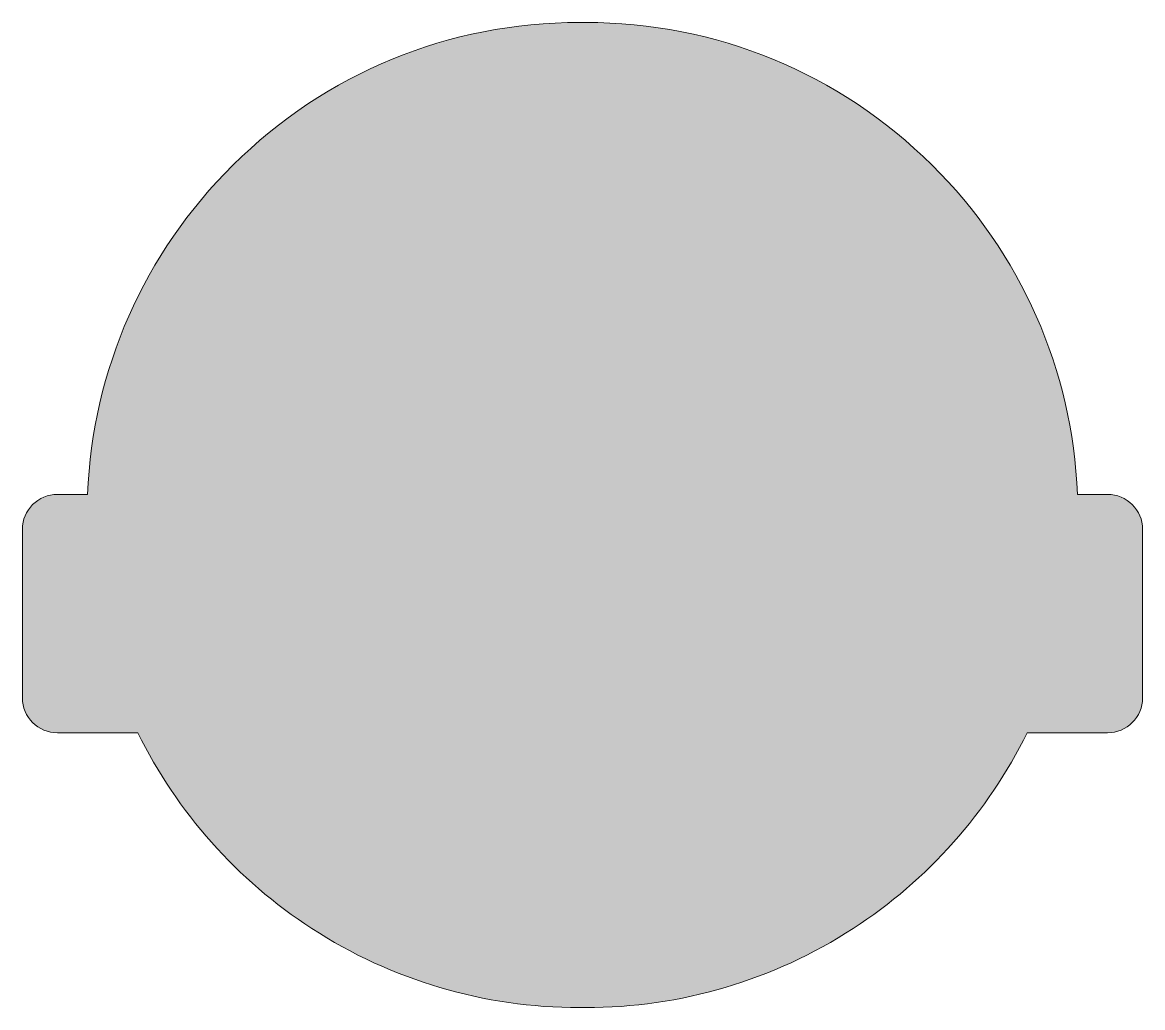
# Model space of a CAD drawing. Extents: x 17 to 1983, y -1864 to -135.
import ezdxf

# ---------------------------------------------------------------- set-up
doc = ezdxf.new("R2010")
doc.units = 0
doc.header["$MEASUREMENT"] = 0
doc.layers.add('Layer 1', color=7, linetype='Continuous')

msp = doc.modelspace()

# ---------------------------------------------------------------- hatches: boundary and pattern name
at = {"layer": 'Layer 1', "true_color": 0x00cf12}
h = msp.add_hatch(color=92, dxfattribs=at)
h.dxf.hatch_style = 2
edge = h.paths.add_edge_path()
edge.add_spline(control_points=[(1922, -963.5), (1922, -963.5), (1869.1, -963.5), (1869.1, -963.5), (1860.2, -744.8), (1770.2, -540.5), (1614, -385.7), (1451, -224.2), (1235, -135.3), (1005.6, -135.3), (1003.8, -135.3), (1002.1, -135.4), (1000.4, -135.4), (998.7, -135.4), (997, -135.3), (995.3, -135.3), (765.9, -135.3), (549.8, -224.2), (386.9, -385.7), (230.6, -540.5), (140.7, -744.8), (131.7, -963.5), (131.7, -963.5), (78.8, -963.5), (78.8, -963.5), (44.9, -963.5), (17.3, -991), (17.3, -1024.9), (17.3, -1024.9), (17.3, -1320.5), (17.3, -1320.5), (17.3, -1354.4), (44.9, -1381.9), (78.8, -1381.9), (78.8, -1381.9), (219.8, -1381.9), (219.8, -1381.9), (288.8, -1521.7), (394.1, -1640.1), (525.4, -1725.3), (665.3, -1816.1), (827.8, -1864.1), (995.3, -1864.1), (997, -1864.1), (998.7, -1864), (1000.4, -1864), (1002.1, -1864), (1003.8, -1864.1), (1005.6, -1864.1), (1173.1, -1864.1), (1335.5, -1816.1), (1475.4, -1725.3), (1606.7, -1640.1), (1712, -1521.7), (1781, -1381.9), (1781, -1381.9), (1922, -1381.9), (1922, -1381.9), (1955.9, -1381.9), (1983.5, -1354.4), (1983.5, -1320.5), (1983.5, -1320.5), (1983.5, -1024.9), (1983.5, -1024.9), (1983.5, -991), (1955.9, -963.5), (1922, -963.5)], knot_values=[0, 0, 0, 0, 1, 1, 1, 2, 2, 2, 3, 3, 3, 4, 4, 4, 5, 5, 5, 6, 6, 6, 7, 7, 7, 8, 8, 8, 9, 9, 9, 10, 10, 10, 11, 11, 11, 12, 12, 12, 13, 13, 13, 14, 14, 14, 15, 15, 15, 16, 16, 16, 17, 17, 17, 18, 18, 18, 19, 19, 19, 20, 20, 20, 21, 21, 21, 22, 22, 22, 22], degree=3, periodic=1)

# ---------------------------------------------------------------- linework, layer by layer
at = {"layer": 'Layer 1', "lineweight": 0}
msp.add_open_spline([(1922, -963.5), (1922, -963.5), (1869.1, -963.5), (1869.1, -963.5), (1860.2, -744.8), (1770.2, -540.5), (1614, -385.7), (1451, -224.2), (1235, -135.3), (1005.6, -135.3), (1003.8, -135.3), (1002.1, -135.4), (1000.4, -135.4), (998.7, -135.4), (997, -135.3), (995.3, -135.3), (765.9, -135.3), (549.8, -224.2), (386.9, -385.7), (230.6, -540.5), (140.7, -744.8), (131.7, -963.5), (131.7, -963.5), (78.8, -963.5), (78.8, -963.5), (44.9, -963.5), (17.3, -991), (17.3, -1024.9), (17.3, -1024.9), (17.3, -1320.5), (17.3, -1320.5), (17.3, -1354.4), (44.9, -1381.9), (78.8, -1381.9), (78.8, -1381.9), (219.8, -1381.9), (219.8, -1381.9), (288.8, -1521.7), (394.1, -1640.1), (525.4, -1725.3), (665.3, -1816.1), (827.8, -1864.1), (995.3, -1864.1), (997, -1864.1), (998.7, -1864), (1000.4, -1864), (1002.1, -1864), (1003.8, -1864.1), (1005.6, -1864.1), (1173.1, -1864.1), (1335.5, -1816.1), (1475.4, -1725.3), (1606.7, -1640.1), (1712, -1521.7), (1781, -1381.9), (1781, -1381.9), (1922, -1381.9), (1922, -1381.9), (1955.9, -1381.9), (1983.5, -1354.4), (1983.5, -1320.5), (1983.5, -1320.5), (1983.5, -1024.9), (1983.5, -1024.9), (1983.5, -991), (1955.9, -963.5), (1922, -963.5)], degree=3, knots=[0, 0, 0, 0, 1, 1, 1, 2, 2, 2, 3, 3, 3, 4, 4, 4, 5, 5, 5, 6, 6, 6, 7, 7, 7, 8, 8, 8, 9, 9, 9, 10, 10, 10, 11, 11, 11, 12, 12, 12, 13, 13, 13, 14, 14, 14, 15, 15, 15, 16, 16, 16, 17, 17, 17, 18, 18, 18, 19, 19, 19, 20, 20, 20, 21, 21, 21, 22, 22, 22, 22], dxfattribs=at)

doc.saveas('drawing.dxf')
